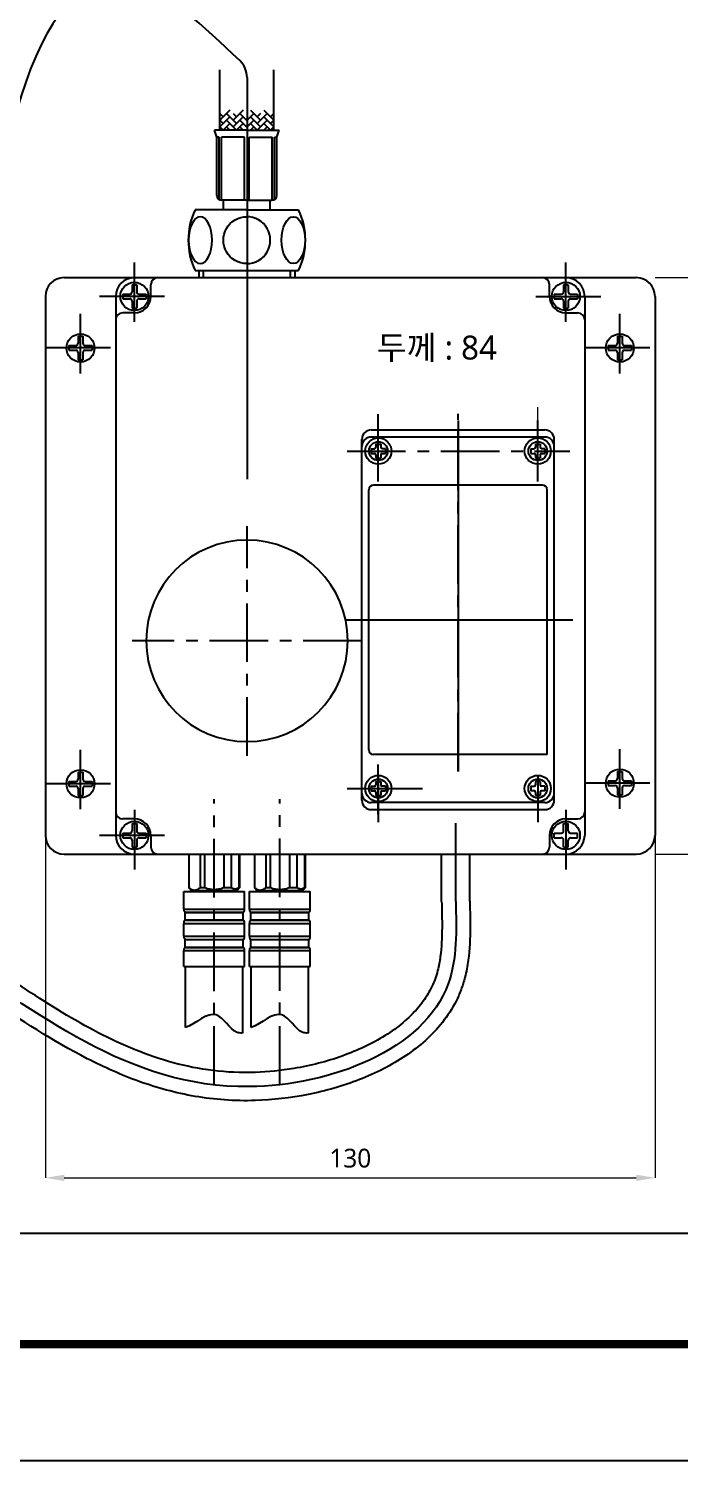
# Model space of a CAD drawing. Extents: x 0 to 790, y 0 to 579.
# Drawn here: x 455.5 to 594.2, y 0 to 305.5 of the extents above; entities that cross this region are included whole.
import ezdxf

# ---------------------------------------------------------------- set-up
doc = ezdxf.new("R2010")
doc.units = 0
doc.header["$LTSCALE"] = 10
doc.header["$MEASUREMENT"] = 0
doc.header["$PDMODE"] = 3
doc.header["$PDSIZE"] = -10
doc.linetypes.add('CENTER', pattern=[2, 1.25, -0.25, 0.25, -0.25])
doc.linetypes.add('CENTER2', pattern=[28.575, 19.05, -3.175, 3.175, -3.175])
doc.layers.get('0').update_dxf_attribs({"linetype": 'CONTINUOUS'})
doc.layers.get('DEFPOINTS').update_dxf_attribs({"linetype": 'CONTINUOUS'})
for name, color, linetype in [('1', 7, 'CONTINUOUS'), ('3', 4, 'CONTINUOUS'), ('DEFAULT_1', 7, 'CENTER')]:
    doc.layers.add(name, color=color, linetype=linetype)
doc.layers.add('Cneter', color=1, linetype='CENTER2', lineweight=13)
doc.styles.add('Daelim Dimension', font='NanumGothic.ttf')
doc.dimstyles.new('DEFAULT', dxfattribs={"dimscale": 2, "dimtxt": 2, "dimasz": 2, "dimexe": 0, "dimexo": 2, "dimgap": 1, "dimtad": 1, "dimdec": 0, "dimzin": 9, "dimdsep": 46, "dimtxsty": 'Daelim Dimension', "dimcen": 0.5, "dimclrd": 5, "dimclre": 5, "dimclrt": 256, "dimadec": 1, "dimazin": 0, "dimtfac": 1, "dimtdec": 0, "dimtix": 1, "dimtmove": 0, "dimatfit": 3, "dimfxl": 1, "dimtolj": 1, "dimtzin": 1, "dimlwd": 9, "dimlwe": 9, "dimarcsym": 0})

# ---------------------------------------------------------------- blocks, each defined once
blk = doc.blocks.new('sd4f56vc')
for p, q in [((6349.18, -1680.14), (6349.89, -1680.85)), ((6350.6, -1680.14), (6349.18, -1681.56)), ((6349.18, -1680.14), (6349.89, -1680.85)), ((6351.3, -1679.43), (6349.89, -1680.85)), ((6350.6, -1680.14), (6352.72, -1682.26)), ((6350.6, -1680.14), (6351.3, -1680.85)), ((6353.43, -1680.14), (6352.01, -1681.56)), ((6352.01, -1680.14), (6352.72, -1680.85)), ((6354.13, -1679.43), (6352.72, -1680.85)), ((6353.43, -1680.14), (6354.93, -1681.65)), ((6353.43, -1680.14), (6354.13, -1680.85)), ((6356.44, -1680.14), (6354.93, -1681.65)), ((6355.73, -1679.43), (6357.15, -1680.85)), ((6356.44, -1680.14), (6355.73, -1680.85)), ((6356.44, -1680.14), (6357.85, -1681.56)), ((6359.27, -1680.14), (6357.15, -1682.26)), ((6357.85, -1680.14), (6357.15, -1680.85)), ((6358.56, -1679.43), (6359.98, -1680.85)), ((6359.27, -1680.14), (6358.56, -1680.85)), ((6359.27, -1680.14), (6360.68, -1681.56)), ((6360.68, -1680.14), (6359.98, -1680.85)), ((6360.68, -1680.14), (6359.98, -1680.85)), ((6350.6, -1681.56), (6349.18, -1682.97)), ((6349.18, -1681.56), (6349.89, -1682.26)), ((6349.18, -1681.56), (6349.89, -1682.26)), ((6349.18, -1682.97), (6349.89, -1683.68)), ((6351.3, -1680.85), (6349.89, -1682.26)), ((6351.3, -1682.26), (6349.89, -1683.68)), ((6350.6, -1681.56), (6352.72, -1683.68)), ((6350.6, -1681.56), (6351.3, -1682.26)), ((6350.6, -1682.97), (6351.3, -1683.68)), ((6353.43, -1681.56), (6352.01, -1682.97)), ((6352.01, -1681.56), (6352.72, -1682.26)), ((6352.01, -1682.97), (6352.72, -1683.68)), ((6354.13, -1680.85), (6352.72, -1682.26)), ((6354.13, -1682.26), (6352.72, -1683.68)), ((6353.43, -1681.56), (6354.93, -1683.06)), ((6353.43, -1681.56), (6354.13, -1682.26)), ((6353.43, -1682.97), (6354.13, -1683.68)), ((6356.44, -1681.56), (6354.93, -1683.06)), ((6355.73, -1680.85), (6357.15, -1682.26)), ((6356.44, -1681.56), (6355.73, -1682.26)), ((6355.73, -1682.26), (6357.15, -1683.68)), ((6356.44, -1682.97), (6355.73, -1683.68)), ((6356.44, -1681.56), (6357.85, -1682.97)), ((6359.27, -1681.56), (6357.15, -1683.68)), ((6357.85, -1681.56), (6357.15, -1682.26)), ((6357.85, -1682.97), (6357.15, -1683.68)), ((6358.56, -1680.85), (6359.98, -1682.26)), ((6359.27, -1681.56), (6358.56, -1682.26)), ((6358.56, -1682.26), (6359.98, -1683.68)), ((6359.27, -1682.97), (6358.56, -1683.68)), ((6359.27, -1681.56), (6360.68, -1682.97)), ((6360.68, -1681.56), (6359.98, -1682.26)), ((6360.68, -1681.56), (6359.98, -1682.26)), ((6360.68, -1682.97), (6359.98, -1683.68)), ((6354.93, -1683.68), (6348.06, -1683.68)), ((6348.56, -1685.18), (6348.06, -1683.68)), ((6348.56, -1697.68), (6348.56, -1685.18)), ((6349.06, -1685.18), (6348.56, -1685.18)), ((6349.06, -1698.54), (6349.06, -1685.18)), ((6354.43, -1685.18), (6349.56, -1685.18)), ((6349.56, -1698.68), (6349.56, -1685.18)), ((6354.43, -1698.68), (6354.43, -1685.18)), ((6354.93, -1683.68), (6361.81, -1683.68)), ((6355.43, -1685.18), (6360.31, -1685.18)), ((6355.43, -1698.68), (6355.43, -1685.18)), ((6360.31, -1698.68), (6360.31, -1685.18)), ((6360.81, -1698.54), (6360.81, -1685.18)), ((6360.81, -1685.18), (6361.31, -1685.18)), ((6361.31, -1685.18), (6361.81, -1683.68)), ((6361.31, -1697.68), (6361.31, -1685.18)), ((6354.93, -1700.68), (6343.93, -1700.68)), ((6354.93, -1698.68), (6349.56, -1698.68)), ((6349.93, -1700.68), (6349.93, -1698.68)), ((6354.93, -1698.68), (6360.31, -1698.68)), ((6354.93, -1700.68), (6365.93, -1700.68)), ((6359.93, -1700.68), (6359.93, -1698.68)), ((6343.93, -1713.68), (6365.93, -1713.68))]:
    blk.add_line(p, q)
for centre, radius, start, end in [((6349.56, -1697.68), 1, 180, 270), ((6360.31, -1697.68), 1, 270, 0), ((6357.27, -1707.18), 14.83, 154.0108, 205.9892), ((6352.6, -1707.18), 14.83, 334.0108, 25.9892)]:
    blk.add_arc(centre, radius, start, end)
at = {"extrusion": (0, 0, -1)}
blk.add_ellipse((6345.01, -1707.18), major_axis=(0, -5), ratio=0.5, dxfattribs=at)
blk.add_ellipse((6354.93, -1707.18), major_axis=(-5, 0), ratio=1, start_param=4.712389, end_param=7.853982, dxfattribs=at)
blk.add_ellipse((6354.93, -1707.18), major_axis=(5, 0), ratio=1, start_param=4.712389, end_param=7.853982)
blk.add_ellipse((6364.85, -1707.18), major_axis=(0, -5), ratio=0.5)
blk = doc.blocks.new('*D13')
at = {"color": 5, "linetype": 'ByBlock', "lineweight": 9, "ltscale": 0.5, "transparency": 16777216}
for p, q in [((459.1, 140.35), (459.1, 60.28)), ((589.06, 140.35), (589.06, 60.28)), ((463.1, 60.28), (585.06, 60.28))]:
    blk.add_line(p, q, dxfattribs=at)
at = {"color": 5, "ltscale": 0.5, "transparency": 16777216}
for points in [[(463.1, 60.95), (463.1, 59.61), (459.1, 60.28)], [(585.06, 60.95), (585.06, 59.61), (589.06, 60.28)]]:
    blk.add_solid(points, dxfattribs=at)
at = {"layer": 'DEFPOINTS', "color": 0, "ltscale": 0.5, "transparency": 16777216}
for p in [(459.1, 144.35), (589.06, 144.35), (589.06, 60.28)]:
    blk.add_point(p, dxfattribs=at)
at = {"ltscale": 0.5, "transparency": 16777216, "insert": (524.08, 64.46), "char_height": 4, "attachment_point": 5, "style": 'Daelim Dimension'}
blk.add_mtext('\\A1;130', dxfattribs=at)
blk = doc.blocks.new('*D14')
at = {"color": 5, "linetype": 'ByBlock', "lineweight": 9, "ltscale": 0.5, "transparency": 16777216}
for p, q in [((589.06, 252.35), (621.27, 252.35)), ((621.27, 133.35), (621.27, 248.35)), ((589.06, 129.35), (621.27, 129.35))]:
    blk.add_line(p, q, dxfattribs=at)
at = {"color": 5, "ltscale": 0.5, "transparency": 16777216}
for points in [[(620.61, 248.35), (621.94, 248.35), (621.27, 252.35)], [(620.61, 133.35), (621.94, 133.35), (621.27, 129.35)]]:
    blk.add_solid(points, dxfattribs=at)
at = {"layer": 'DEFPOINTS', "color": 0, "ltscale": 0.5, "transparency": 16777216}
for p in [(585.06, 252.35), (621.27, 252.35), (585.06, 129.35)]:
    blk.add_point(p, dxfattribs=at)
at = {"ltscale": 0.5, "transparency": 16777216, "insert": (617.09, 190.85), "char_height": 4, "attachment_point": 5, "rotation": 90, "style": 'Daelim Dimension'}
blk.add_mtext('\\A1;123', dxfattribs=at)

msp = doc.modelspace()

# ---------------------------------------------------------------- linework, layer by layer
for p, q in [((496.28, 283.85), (496.28, 296.71)), ((507.78, 283.85), (507.78, 296.71)), ((491.81, 253.85), (491.81, 252.35)), ((512.31, 252.35), (512.31, 253.85)), ((491.81, 252.35), (512.31, 252.35)), ((574.06, 248.35), (574.06, 133.35)), ((528.56, 215.85), (528.56, 214.85)), ((528.56, 215.85), (529.26, 215.85)), ((528.56, 214.85), (529.26, 214.85)), ((529.56, 216.85), (530.56, 216.85)), ((529.56, 216.85), (529.56, 216.15)), ((529.56, 214.55), (529.56, 213.85)), ((529.56, 213.85), (530.56, 213.85)), ((530.56, 216.85), (530.56, 216.15)), ((530.56, 214.55), (530.56, 213.85)), ((531.56, 215.85), (530.86, 215.85)), ((530.86, 214.85), (531.56, 214.85)), ((531.56, 215.85), (531.56, 214.85)), ((531.56, 215.85), (531.56, 214.85)), ((562.56, 215.85), (563.26, 215.85)), ((562.56, 215.85), (562.56, 214.85)), ((562.56, 214.85), (563.26, 214.85)), ((563.56, 216.85), (563.56, 216.15)), ((563.56, 216.85), (564.56, 216.85)), ((563.56, 214.55), (563.56, 213.85)), ((563.56, 213.85), (564.56, 213.85)), ((564.56, 216.85), (564.56, 216.15)), ((564.56, 214.55), (564.56, 213.85)), ((565.56, 215.85), (564.86, 215.85)), ((564.86, 214.85), (565.56, 214.85)), ((565.56, 215.85), (565.56, 214.85)), ((565.56, 215.85), (565.56, 214.85)), ((528.56, 143.85), (528.56, 142.85)), ((528.56, 143.85), (529.26, 143.85)), ((529.56, 144.85), (530.56, 144.85)), ((529.56, 144.85), (529.56, 144.15)), ((530.56, 144.85), (530.56, 144.15)), ((531.56, 143.85), (530.86, 143.85)), ((531.56, 143.85), (531.56, 142.85)), ((531.56, 143.85), (531.56, 142.85)), ((562.56, 143.85), (562.56, 142.85)), ((562.56, 143.85), (562.56, 142.85)), ((562.56, 143.85), (563.26, 143.85)), ((564.56, 144.85), (563.56, 144.85)), ((563.56, 144.85), (563.56, 144.15)), ((564.56, 144.85), (564.56, 144.15)), ((565.56, 143.85), (564.86, 143.85)), ((565.56, 143.85), (565.56, 142.85)), ((528.56, 142.85), (529.26, 142.85)), ((529.56, 142.55), (529.56, 141.85)), ((529.56, 141.85), (530.56, 141.85)), ((530.56, 142.55), (530.56, 141.85)), ((530.86, 142.85), (531.56, 142.85)), ((563.26, 142.85), (562.56, 142.85)), ((563.56, 142.55), (563.56, 141.85)), ((564.56, 141.85), (563.56, 141.85)), ((564.56, 142.55), (564.56, 141.85)), ((565.56, 142.85), (564.86, 142.85)), ((543.56, 129.35), (549.56, 129.35))]:
    msp.add_line(p, q)
at = {"color": 3}
for p, q in [((492.81, 252.35), (492.81, 253.85)), ((511.31, 252.35), (511.31, 253.85))]:
    msp.add_line(p, q, dxfattribs=at)
at = {"color": 7, "linetype": 'Continuous'}
for p, q in [((489.66, 129.35), (489.66, 122.15)), ((489.67, 129.35), (489.67, 122.15)), ((492.04, 129.35), (492.04, 122.15)), ((493.02, 129.35), (493.02, 122.15)), ((497.1, 129.35), (497.1, 122.15)), ((498.7, 129.35), (498.7, 122.15)), ((500.33, 129.35), (500.33, 122.15)), ((500.46, 129.35), (500.46, 122.15)), ((503.66, 129.35), (503.66, 122.15)), ((503.67, 129.35), (503.67, 122.15)), ((506.04, 129.35), (506.04, 122.15)), ((507.02, 129.35), (507.02, 122.15)), ((511.1, 129.35), (511.1, 122.15)), ((512.7, 129.35), (512.7, 122.15)), ((514.33, 129.35), (514.33, 122.15)), ((514.46, 129.35), (514.46, 122.15)), ((488.56, 117.62), (488.56, 121.35)), ((488.56, 121.35), (501.56, 121.35)), ((489.66, 122.15), (490.26, 121.55)), ((489.67, 122.15), (489.66, 122.15)), ((499.86, 121.55), (490.26, 121.55)), ((491.06, 121.55), (491.06, 121.35)), ((493.02, 122.15), (492.04, 122.15)), ((498.7, 122.15), (497.1, 122.15)), ((499.06, 121.55), (499.06, 121.35)), ((500.46, 122.15), (499.86, 121.55)), ((500.46, 122.15), (500.33, 122.15)), ((501.56, 117.62), (501.56, 121.35)), ((502.56, 121.35), (515.56, 121.35)), ((502.56, 117.62), (502.56, 121.35)), ((503.67, 122.15), (503.66, 122.15)), ((503.66, 122.15), (504.26, 121.55)), ((513.86, 121.55), (504.26, 121.55)), ((505.06, 121.55), (505.06, 121.35)), ((507.02, 122.15), (506.04, 122.15)), ((512.7, 122.15), (511.1, 122.15)), ((513.06, 121.55), (513.06, 121.35)), ((514.46, 122.15), (513.86, 121.55)), ((514.46, 122.15), (514.33, 122.15)), ((515.56, 117.62), (515.56, 121.35)), ((488.56, 117.62), (501.56, 117.62)), ((488.8, 116.97), (501.32, 116.97)), ((488.86, 116.9), (488.8, 116.97)), ((488.86, 116.9), (501.26, 116.9)), ((488.86, 115.3), (488.86, 116.9)), ((501.26, 116.9), (501.32, 116.97)), ((501.26, 115.3), (501.26, 116.9)), ((502.56, 117.62), (515.56, 117.62)), ((502.8, 116.97), (515.32, 116.97)), ((502.86, 116.9), (502.8, 116.97)), ((502.86, 116.9), (515.26, 116.9)), ((502.86, 115.3), (502.86, 116.9)), ((515.26, 116.9), (515.32, 116.97)), ((515.26, 115.3), (515.26, 116.9)), ((488.56, 114.58), (501.56, 114.58)), ((488.56, 111.82), (488.56, 114.58)), ((488.8, 115.23), (488.86, 115.3)), ((488.8, 115.23), (501.32, 115.23)), ((488.86, 115.3), (501.26, 115.3)), ((501.32, 115.23), (501.26, 115.3)), ((501.56, 111.82), (501.56, 114.58)), ((502.56, 114.58), (515.56, 114.58)), ((502.56, 111.82), (502.56, 114.58)), ((502.8, 115.23), (502.86, 115.3)), ((502.8, 115.23), (515.32, 115.23)), ((502.86, 115.3), (515.26, 115.3)), ((515.32, 115.23), (515.26, 115.3)), ((515.56, 111.82), (515.56, 114.58)), ((488.56, 111.82), (501.56, 111.82)), ((488.8, 111.17), (501.32, 111.17)), ((488.86, 111.1), (488.8, 111.17)), ((488.86, 111.1), (501.26, 111.1)), ((488.86, 109.5), (488.86, 111.1)), ((501.26, 111.1), (501.32, 111.17)), ((501.26, 109.5), (501.26, 111.1)), ((502.56, 111.82), (515.56, 111.82)), ((502.8, 111.17), (515.32, 111.17)), ((502.86, 111.1), (502.8, 111.17)), ((502.86, 111.1), (515.26, 111.1)), ((502.86, 109.5), (502.86, 111.1)), ((515.26, 111.1), (515.32, 111.17)), ((515.26, 109.5), (515.26, 111.1)), ((488.56, 108.78), (501.56, 108.78)), ((488.56, 105.35), (488.56, 108.78)), ((488.8, 109.43), (488.86, 109.5)), ((488.8, 109.43), (501.32, 109.43)), ((488.86, 109.5), (501.26, 109.5)), ((501.32, 109.43), (501.26, 109.5)), ((501.56, 105.35), (501.56, 108.78)), ((502.56, 108.78), (515.56, 108.78)), ((502.56, 105.35), (502.56, 108.78)), ((502.8, 109.43), (502.86, 109.5)), ((502.8, 109.43), (515.32, 109.43)), ((502.86, 109.5), (515.26, 109.5)), ((515.32, 109.43), (515.26, 109.5)), ((515.56, 105.35), (515.56, 108.78)), ((488.56, 105.35), (501.56, 105.35)), ((488.96, 92.34), (488.96, 105.35)), ((501.16, 91.22), (501.16, 105.35)), ((502.56, 105.35), (515.56, 105.35)), ((502.96, 92.34), (502.96, 105.35)), ((515.16, 91.22), (515.16, 105.35))]:
    msp.add_line(p, q, dxfattribs=at)
at = {"color": 5}
msp.add_line((12.7, 48.49), (648.72, 48.49), dxfattribs=at)
at = {"ltscale": 0.5}
msp.add_lwpolyline([(0, 0), (789.88, 0), (789.88, 578.76), (0, 578.76)], close=True, dxfattribs=at)
at = {"color": 5, "linetype": 'ByBlock', "lineweight": 200, "const_width": 1.82}
msp.add_lwpolyline([(12.7, 24.78), (777.1, 24.78), (777.1, 565.32), (12.7, 565.32)], close=True, dxfattribs=at)
for centre, radius in [((478.06, 248.35), 3), ((570.06, 248.35), 3), ((466.56, 237.35), 3), ((581.56, 237.35), 3), ((530.06, 215.35), 2), ((564.06, 215.35), 2), ((466.56, 144.35), 3), ((581.56, 144.48), 3), ((530.06, 143.35), 2), ((564.06, 143.35), 2), ((478.06, 133.35), 3), ((570.06, 133.35), 3)]:
    msp.add_circle(centre, radius)
for centre, start, end in [((529.26, 216.15), 270, 0), ((529.26, 214.55), 0, 90), ((530.86, 216.15), 180, 270), ((530.86, 214.55), 90, 180), ((563.26, 216.15), 270, 0), ((563.26, 214.55), 0, 90), ((564.86, 216.15), 180, 270), ((564.86, 214.55), 90, 180), ((529.26, 144.15), 270, 0), ((530.86, 144.15), 180, 270), ((563.26, 144.15), 270, 0), ((564.86, 144.15), 180, 270), ((529.26, 142.55), 0, 90), ((530.86, 142.55), 90, 180), ((563.26, 142.55), 0, 90), ((564.86, 142.55), 90, 180)]:
    msp.add_arc(centre, 0.3, start, end)
at = {"color": 7}
for start, end in [(90, 270), (270, 90)]:
    msp.add_arc((502.06, 174.85), 21.5, start, end, dxfattribs=at)
at = {"color": 7, "linetype": 'Continuous'}
for centre, start, end in [((489.56, 117.62), 180, 220.6013), ((500.56, 117.62), 319.3987, 0), ((503.56, 117.62), 180, 220.6013), ((514.56, 117.62), 319.3987, 0), ((489.56, 114.58), 139.3987, 180), ((500.56, 114.58), 0, 40.6013), ((503.56, 114.58), 139.3987, 180), ((514.56, 114.58), 0, 40.6013), ((489.56, 111.82), 180, 220.6013), ((500.56, 111.82), 319.3987, 0), ((503.56, 111.82), 180, 220.6013), ((514.56, 111.82), 319.3987, 0), ((489.56, 108.78), 139.3987, 180), ((500.56, 108.78), 0, 40.6013), ((503.56, 108.78), 139.3987, 180), ((514.56, 108.78), 0, 40.6013)]:
    msp.add_arc(centre, 1, start, end, dxfattribs=at)
for points, start_tangent, end_tangent in [([(492.04, 122.15), (491.73, 121.91), (491.43, 121.74), (491.14, 121.64), (490.86, 121.61), (490.57, 121.64), (490.28, 121.74), (489.99, 121.91), (489.67, 122.15)], (-0.751342, -0.659913), (-0.751342, 0.659913)), ([(495.06, 121.75), (494.56, 121.78), (494.06, 121.85), (493.55, 121.98), (493.02, 122.15)], (-1, 0), (-0.935495, 0.353341)), ([(497.1, 122.15), (496.57, 121.98), (496.06, 121.85), (495.56, 121.78), (495.06, 121.75)], (-0.935495, -0.353341), (-1, 0)), ([(500.33, 122.15), (500.06, 122.01), (499.79, 121.93), (499.52, 121.9), (499.25, 121.93), (498.98, 122.01), (498.7, 122.15)], (-0.856297, -0.516484), (-0.856297, 0.516484)), ([(506.04, 122.15), (505.73, 121.91), (505.43, 121.74), (505.14, 121.64), (504.86, 121.61), (504.57, 121.64), (504.28, 121.74), (503.99, 121.91), (503.67, 122.15)], (-0.751342, -0.659913), (-0.751342, 0.659913)), ([(509.06, 121.75), (508.56, 121.78), (508.06, 121.85), (507.55, 121.98), (507.02, 122.15)], (-1, 0), (-0.935495, 0.353341)), ([(511.1, 122.15), (510.57, 121.98), (510.06, 121.85), (509.56, 121.78), (509.06, 121.75)], (-0.935495, -0.353341), (-1, 0)), ([(514.33, 122.15), (514.06, 122.01), (513.79, 121.93), (513.52, 121.9), (513.25, 121.93), (512.98, 122.01), (512.7, 122.15)], (-0.856297, -0.516484), (-0.856297, 0.516484))]:
    msp.add_spline(points, degree=3, dxfattribs=dict(at, start_tangent=start_tangent, end_tangent=end_tangent))
for points in [[(501.16, 91.22), (500.71, 91.14), (498.69, 91.29), (495.44, 97.71), (491.24, 93.19), (488.96, 92.34)], [(515.16, 91.22), (514.71, 91.14), (512.69, 91.29), (509.44, 97.71), (505.24, 93.19), (502.96, 92.34)]]:
    msp.add_open_spline(points, degree=3, knots=[5.287243, 5.287243, 5.287243, 5.287243, 6.882776, 12.623045, 19.677701, 19.677701, 19.677701, 19.677701])
at = {"layer": '1', "color": 1, "ltscale": 10}
msp.add_line((502.06, 295.04), (502.06, 209.35), dxfattribs=at)
at = {"layer": '1', "color": 1}
for p, q in [((478.06, 242.91), (478.06, 255.61)), ((570.06, 242.91), (570.06, 255.61)), ((484.48, 248.35), (470.6, 248.35)), ((484.48, 248.35), (470.6, 248.35)), ((484.48, 248.35), (470.6, 248.35)), ((563.64, 248.35), (577.52, 248.35)), ((563.64, 248.35), (577.52, 248.35)), ((563.64, 248.35), (577.52, 248.35)), ((466.56, 231.91), (466.56, 244.61)), ((581.56, 231.91), (581.56, 244.61)), ((472.98, 237.35), (459.1, 237.35)), ((472.98, 237.35), (459.1, 237.35)), ((472.98, 237.35), (459.1, 237.35)), ((587.98, 237.35), (574.1, 237.35)), ((587.98, 237.35), (574.1, 237.35)), ((587.98, 237.35), (574.1, 237.35)), ((530.06, 208.83), (530.06, 223.25)), ((547.06, 221.88), (547.06, 147.01)), ((564.06, 208.83), (564.06, 221.88)), ((523.39, 179.35), (570.88, 179.35)), ((466.56, 138.91), (466.56, 151.61)), ((581.56, 139.04), (581.56, 151.73)), ((530.06, 137.84), (530.06, 148.45)), ((472.98, 144.35), (459.1, 144.35)), ((472.98, 144.35), (459.1, 144.35)), ((472.98, 144.35), (459.1, 144.35)), ((530.06, 145.85), (530.06, 136.19)), ((564.06, 145.85), (564.06, 136.19)), ((587.98, 144.48), (574.1, 144.48)), ((587.98, 144.48), (574.1, 144.48)), ((587.98, 144.48), (574.1, 144.48)), ((523.39, 143.35), (539.46, 143.35)), ((478.06, 138.79), (478.06, 126.1)), ((570.06, 138.79), (570.06, 126.1)), ((546.56, 119.26), (546.56, 135.94)), ((484.48, 133.35), (470.6, 133.35)), ((484.48, 133.35), (470.6, 133.35))]:
    msp.add_line(p, q, dxfattribs=at)
at = {"layer": '1', "color": 0, "linetype": 'ByBlock'}
for p, q in [((477.56, 250.85), (478.56, 250.85)), ((477.56, 250.85), (477.56, 249.35)), ((478.56, 250.85), (478.56, 249.35)), ((569.56, 250.85), (570.56, 250.85)), ((569.56, 250.85), (569.56, 249.35)), ((570.56, 250.85), (570.56, 249.35)), ((475.56, 248.85), (477.06, 248.85)), ((475.56, 248.85), (475.56, 247.85)), ((475.56, 247.85), (477.06, 247.85)), ((479.06, 248.85), (480.56, 248.85)), ((479.06, 247.85), (480.56, 247.85)), ((480.56, 248.85), (480.56, 247.85)), ((567.56, 248.85), (569.06, 248.85)), ((567.56, 248.85), (567.56, 247.85)), ((567.56, 247.85), (569.06, 247.85)), ((571.06, 248.85), (572.56, 248.85)), ((571.06, 247.85), (572.56, 247.85)), ((572.56, 248.85), (572.56, 247.85)), ((477.56, 247.35), (477.56, 245.85)), ((477.56, 245.85), (478.56, 245.85)), ((478.56, 247.35), (478.56, 245.85)), ((569.56, 247.35), (569.56, 245.85)), ((569.56, 245.85), (570.56, 245.85)), ((570.56, 247.35), (570.56, 245.85)), ((466.06, 239.85), (467.06, 239.85)), ((466.06, 239.85), (466.06, 238.35)), ((467.06, 239.85), (467.06, 238.35)), ((581.06, 239.85), (582.06, 239.85)), ((581.06, 239.85), (581.06, 238.35)), ((582.06, 239.85), (582.06, 238.35)), ((464.06, 237.85), (465.56, 237.85)), ((464.06, 237.85), (464.06, 236.85)), ((464.06, 236.85), (465.56, 236.85)), ((466.06, 236.35), (466.06, 234.85)), ((467.06, 236.35), (467.06, 234.85)), ((467.56, 237.85), (469.06, 237.85)), ((467.56, 236.85), (469.06, 236.85)), ((469.06, 237.85), (469.06, 236.85)), ((579.06, 237.85), (580.56, 237.85)), ((579.06, 237.85), (579.06, 236.85)), ((579.06, 236.85), (580.56, 236.85)), ((581.06, 236.35), (581.06, 234.85)), ((582.06, 236.35), (582.06, 234.85)), ((582.56, 237.85), (584.06, 237.85)), ((582.56, 236.85), (584.06, 236.85)), ((584.06, 237.85), (584.06, 236.85)), ((466.06, 234.85), (467.06, 234.85)), ((581.06, 234.85), (582.06, 234.85)), ((466.06, 146.85), (467.06, 146.85)), ((466.06, 146.85), (466.06, 145.35)), ((467.06, 146.85), (467.06, 145.35)), ((581.06, 146.98), (582.06, 146.98)), ((581.06, 146.98), (581.06, 145.48)), ((582.06, 146.98), (582.06, 145.48)), ((464.06, 144.85), (465.56, 144.85)), ((464.06, 144.85), (464.06, 143.85)), ((464.06, 143.85), (465.56, 143.85)), ((467.56, 144.85), (469.06, 144.85)), ((467.56, 143.85), (469.06, 143.85)), ((469.06, 144.85), (469.06, 143.85)), ((579.06, 144.98), (580.56, 144.98)), ((579.06, 144.98), (579.06, 143.98)), ((579.06, 143.98), (580.56, 143.98)), ((582.56, 144.98), (584.06, 144.98)), ((582.56, 143.98), (584.06, 143.98)), ((584.06, 144.98), (584.06, 143.98)), ((466.06, 143.35), (466.06, 141.85)), ((466.06, 141.85), (467.06, 141.85)), ((467.06, 143.35), (467.06, 141.85)), ((581.06, 143.48), (581.06, 141.98)), ((581.06, 141.98), (582.06, 141.98)), ((582.06, 143.48), (582.06, 141.98)), ((477.56, 135.85), (478.56, 135.85)), ((477.56, 135.85), (477.56, 134.35)), ((478.56, 135.85), (478.56, 134.35)), ((569.56, 134.35), (569.56, 135.85)), ((569.56, 135.85), (570.56, 135.85)), ((570.56, 134.35), (570.56, 135.85)), ((475.56, 133.85), (477.06, 133.85)), ((475.56, 133.85), (475.56, 132.85)), ((475.56, 132.85), (477.06, 132.85)), ((477.56, 132.35), (477.56, 130.85)), ((478.56, 132.35), (478.56, 130.85)), ((479.06, 133.85), (480.56, 133.85)), ((479.06, 132.85), (480.56, 132.85)), ((480.56, 133.85), (480.56, 132.85)), ((567.56, 132.85), (567.56, 133.85)), ((567.56, 133.85), (569.06, 133.85)), ((567.56, 132.85), (569.06, 132.85)), ((569.56, 130.85), (569.56, 132.35)), ((570.56, 130.85), (570.56, 132.35)), ((571.06, 133.85), (572.56, 133.85)), ((571.06, 132.85), (572.56, 132.85)), ((572.56, 132.85), (572.56, 133.85)), ((477.56, 130.85), (478.56, 130.85)), ((569.56, 130.85), (570.56, 130.85))]:
    msp.add_line(p, q, dxfattribs=at)
at = {"layer": '1', "color": 1, "ltscale": 10}
msp.add_arc((497.06, 295.04), 5, 0, 46.2041, dxfattribs=at)
at = {"layer": '1', "color": 0, "linetype": 'ByBlock'}
for centre, start, end in [((477.06, 249.35), 270, 360), ((477.06, 247.35), 360, 90), ((479.06, 249.35), 180, 270), ((479.06, 247.35), 90, 180), ((569.06, 249.35), 270, 360), ((569.06, 247.35), 360, 90), ((571.06, 249.35), 180, 270), ((571.06, 247.35), 90, 180), ((465.56, 238.35), 270, 360), ((467.56, 238.35), 180, 270), ((580.56, 238.35), 270, 360), ((582.56, 238.35), 180, 270), ((465.56, 236.35), 360, 90), ((467.56, 236.35), 90, 180), ((580.56, 236.35), 360, 90), ((582.56, 236.35), 90, 180), ((465.56, 145.35), 270, 360), ((465.56, 143.35), 360, 90), ((467.56, 145.35), 180, 270), ((467.56, 143.35), 90, 180), ((580.56, 145.48), 270, 360), ((580.56, 143.48), 360, 90), ((582.56, 145.48), 180, 270), ((582.56, 143.48), 90, 180), ((477.06, 134.35), 270, 360), ((477.06, 132.35), 360, 90), ((479.06, 134.35), 180, 270), ((479.06, 132.35), 90, 180), ((569.06, 134.35), 270, 0), ((569.06, 132.35), 0, 90), ((571.06, 134.35), 180, 270), ((571.06, 132.35), 90, 180)]:
    msp.add_arc(centre, 0.5, start, end, dxfattribs=at)
at = {"layer": '1', "color": 1, "ltscale": 10}
msp.add_open_spline([(500.52, 298.65), (492.76, 306.08), (461.08, 335.43), (439.59, 248.12), (449.49, 155.22), (424.45, 180.11), (417.22, 187.5)], degree=3, knots=[1.847098, 1.847098, 1.847098, 1.847098, 29.774281, 116.892191, 180.401768, 205.442456, 205.442456, 205.442456, 205.442456], dxfattribs=at)
msp.add_spline([(546.56, 119.26), (544.98, 101.71), (502.52, 79.74), (436.83, 108.95), (379.02, 139.94)], degree=3, dxfattribs=at)
at = {"layer": '3', "color": 0}
for p, q in [((463.06, 252.35), (585.06, 252.35)), ((481.56, 248.35), (481.56, 250.85)), ((566.56, 248.35), (566.56, 250.85)), ((459.06, 248.35), (459.06, 133.35)), ((474.06, 248.35), (474.06, 133.35)), ((589.06, 248.35), (589.06, 133.35)), ((478.06, 244.85), (475.56, 244.85)), ((570.06, 244.85), (572.56, 244.85)), ((526.56, 140.85), (526.56, 217.85)), ((528.56, 219.85), (565.56, 219.85)), ((565.56, 218.35), (528.56, 218.35)), ((567.56, 140.85), (567.56, 217.85)), ((526.56, 142.35), (526.56, 216.35)), ((567.56, 152.04), (567.56, 216.35)), ((565.06, 208.1), (529.06, 208.1)), ((528.06, 151.6), (528.06, 207.1)), ((566.06, 150.6), (566.06, 207.1)), ((566.06, 150.6), (529.06, 150.6)), ((565.56, 140.35), (528.56, 140.35)), ((528.56, 138.85), (565.56, 138.85)), ((478.06, 136.85), (475.56, 136.85)), ((570.06, 136.85), (572.56, 136.85)), ((481.56, 133.35), (481.56, 130.85)), ((566.56, 133.35), (566.56, 130.85)), ((463.06, 129.35), (543.56, 129.35)), ((543.56, 119.26), (543.56, 129.35)), ((549.56, 129.35), (585.06, 129.35)), ((549.56, 119.26), (549.56, 129.35))]:
    msp.add_line(p, q, dxfattribs=at)
for centre in [(530.06, 215.35), (564.06, 215.35), (530.06, 143.35), (564.06, 143.35)]:
    msp.add_circle(centre, 2.8, dxfattribs=at)
for centre, radius, start, end in [((463.06, 248.35), 4, 90, 180), ((478.06, 248.35), 4, 90, 180), ((483.06, 250.85), 1.5, 90, 180), ((565.06, 250.85), 1.5, 360, 90), ((570.06, 248.35), 4, 0, 90), ((585.06, 248.35), 4, 0, 90), ((478.06, 248.35), 3.5, 270, 0), ((570.06, 248.35), 3.5, 180, 270), ((475.56, 243.35), 1.5, 90, 180), ((572.56, 243.35), 1.5, 0, 90), ((528.56, 217.85), 2, 90, 180), ((528.56, 216.35), 2, 90, 180), ((565.56, 217.85), 2, 0, 90), ((565.56, 216.35), 2, 0, 90), ((529.06, 207.1), 1, 90, 180), ((565.06, 207.1), 1, 0, 90), ((529.06, 151.6), 1, 180, 270), ((528.56, 142.35), 2, 180, 270), ((528.56, 140.85), 2, 180, 270), ((565.56, 142.35), 2, 270, 0), ((565.56, 140.85), 2, 270, 0), ((475.56, 138.35), 1.5, 180, 270), ((572.56, 138.35), 1.5, 270, 0), ((478.06, 133.35), 3.5, 0, 90), ((570.06, 133.35), 3.5, 90, 180), ((463.06, 133.35), 4, 180, 270), ((478.06, 133.35), 4, 180, 270), ((570.06, 133.35), 4, 270, 0), ((585.06, 133.35), 4, 270, 0), ((483.06, 130.85), 1.5, 180, 270), ((565.06, 130.85), 1.5, 270, 0)]:
    msp.add_arc(centre, radius, start, end, dxfattribs=at)
for points, knots in [([(543.56, 119.19), (543.58, 118.57), (543.59, 117.95), (543.63, 116.11), (543.65, 114.9), (543.63, 111.53), (543.53, 109.43), (543.13, 106.44), (542.94, 105.45), (542.54, 103.9), (542.37, 103.32), (541.76, 101.63), (541.25, 100.54), (540, 98.45), (539.28, 97.45), (536.59, 94.31), (534.23, 92.34), (528.76, 88.91), (525.66, 87.45), (519.07, 85.09), (515.57, 84.2), (509.3, 83.15), (506.53, 82.87), (497.65, 82.56), (491.87, 83.34), (480.8, 86.34), (475.5, 88.57), (465.15, 93.94), (460.09, 97.09), (450.02, 103.72), (445, 107.2), (438.11, 111.71), (436.33, 112.84), (432.75, 115.07), (430.96, 116.16), (425.57, 119.37), (421.94, 121.44), (411.03, 127.44), (403.68, 131.19), (390.99, 137.48), (385.65, 140.06), (380.33, 142.64)], [0, 0, 0, 0, 1.77713, 1.77713, 5.331389, 5.331389, 11.913986, 11.913986, 15.374519, 15.374519, 17.585923, 17.585923, 22.008732, 22.008732, 26.431541, 26.431541, 36.395782, 36.395782, 46.360023, 46.360023, 56.324264, 56.324264, 64.121588, 64.121588, 82.009014, 82.009014, 99.89644, 99.89644, 117.783866, 117.783866, 135.671291, 135.671291, 141.844863, 141.844863, 148.018435, 148.018435, 160.365579, 160.365579, 185.059866, 185.059866, 202.90533, 202.90533, 202.90533, 202.90533]), ([(549.56, 119.34), (549.57, 118.72), (549.59, 118.1), (549.63, 116.24), (549.65, 114.99), (549.63, 111.39), (549.53, 109.03), (549.05, 105.47), (548.82, 104.25), (548.29, 102.17), (548.03, 101.3), (547.39, 99.6), (547.03, 98.77), (545.81, 96.36), (544.83, 94.84), (541.55, 90.7), (538.87, 88.34), (532.88, 84.29), (529.55, 82.61), (522.52, 79.87), (518.83, 78.81), (511.34, 77.32), (507.56, 76.89), (501.63, 76.7), (499.44, 76.75), (495.15, 77.05), (493.05, 77.31), (486.87, 78.38), (482.91, 79.47), (475.26, 82.21), (471.58, 83.87), (460.68, 89.46), (453.79, 93.99), (444.54, 100.22), (442.07, 101.89), (437.78, 104.75), (435.96, 105.95), (432.29, 108.3), (430.44, 109.45), (424.88, 112.83), (421.14, 114.99), (409.83, 121.3), (402.18, 125.23), (388.9, 131.82), (383.31, 134.53), (377.72, 137.23)], [0, 0, 0, 0, 1.761585, 1.761585, 5.284755, 5.284755, 11.878225, 11.878225, 15.346568, 15.346568, 17.863218, 17.863218, 20.379869, 20.379869, 25.41317, 25.41317, 35.129482, 35.129482, 44.845794, 44.845794, 54.562106, 54.562106, 64.278418, 64.278418, 70.136183, 70.136183, 75.993948, 75.993948, 87.709478, 87.709478, 99.425008, 99.425008, 123.337144, 123.337144, 132.088176, 132.088176, 138.595362, 138.595362, 145.102547, 145.102547, 158.116918, 158.116918, 184.145661, 184.145661, 202.90533, 202.90533, 202.90533, 202.90533])]:
    msp.add_open_spline(points, degree=3, knots=knots, dxfattribs=at)
at = {"layer": 'Cneter', "color": 1}
for p, q in [((564.06, 212.85), (564.06, 224.75)), ((530.06, 212.85), (530.06, 222.51))]:
    msp.add_line(p, q, dxfattribs=at)
at = {"layer": 'DEFAULT_1', "color": 1, "linetype": 'CENTER'}
for p, q in [((547.06, 147.01), (547.06, 223.32)), ((523.39, 215.35), (570.88, 215.35)), ((502.06, 150.35), (502.06, 199.35)), ((522.96, 179.35), (571.55, 179.35)), ((526.56, 174.85), (477.56, 174.85)), ((495.06, 80.12), (495.06, 141.05)), ((509.06, 80.16), (509.06, 141.05))]:
    msp.add_line(p, q, dxfattribs=at)

# ---------------------------------------------------------------- block references
msp.add_blockref('sd4f56vc', (-5852.91, 1967.53))

# ---------------------------------------------------------------- texts
at = {"insert": (529.69, 239.98), "char_height": 5.101, "width": 85.8447, "attachment_point": 1, "style": 'Daelim Dimension'}
msp.add_mtext('두께 : 84', dxfattribs=at)

# ---------------------------------------------------------------- dimensions: what is measured, and where the dimension line sits
at = {"ltscale": 0.5}
dim = msp.add_linear_dim(base=(621.27, 252.35), p1=(585.06, 129.35), p2=(585.06, 252.35), angle=90, dimstyle='DEFAULT', override={"dimdec": 1, "dimtdec": 1, "dimfxl": 1.25, "dimarcsym": 1}, dxfattribs=at)
dim.commit()
dim.dimension.update_dxf_attribs({"geometry": '*D14', "text_midpoint": (617.09, 190.85)})
dim = msp.add_linear_dim(base=(589.06, 60.28), p1=(459.1, 144.35), p2=(589.06, 144.35), dimstyle='DEFAULT', override={"dimdec": 1, "dimtdec": 1, "dimfxl": 1.25, "dimarcsym": 1}, dxfattribs=at)
dim.commit()
dim.dimension.update_dxf_attribs({"geometry": '*D13', "text_midpoint": (524.08, 64.46)})

doc.saveas('drawing.dxf')
